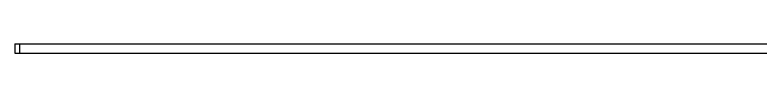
# Model space of a CAD drawing. Header units: millimetres. Extents: x 0 to 841, y 0 to 594.
# Drawn here: x 302.4 to 384.2, y 300.8 to 301.8 of the extents above; entities that cross this region are included whole.
import ezdxf

# ---------------------------------------------------------------- set-up
doc = ezdxf.new("R2010")
doc.units = ezdxf.units.MM
doc.header["$LTSCALE"] = 46.255
doc.layers.add('ASSEM_MEM', color=7, linetype='CONTINUOUS')

msp = doc.modelspace()

# ---------------------------------------------------------------- linework, layer by layer
at = {"layer": 'ASSEM_MEM', "color": 7, "linetype": 'CONTINUOUS'}
for p, q in [((302.42, 301.801), (302.42, 300.801)), ((302.42, 301.801), (364.42, 301.801)), ((365.02, 301.801), (488.558, 301.801)), ((302.42, 300.801), (483.72, 300.801))]:
    msp.add_line(p, q, dxfattribs=at)
at = {"layer": 'ASSEM_MEM', "color": 9, "linetype": 'CONTINUOUS'}
msp.add_line((302.92, 301.801), (302.92, 300.801), dxfattribs=at)
at = {"layer": 'ASSEM_MEM', "color": 4, "linetype": 'CONTINUOUS'}
msp.add_line((364.42, 301.801), (365.02, 301.801), dxfattribs=at)

doc.saveas('drawing.dxf')
